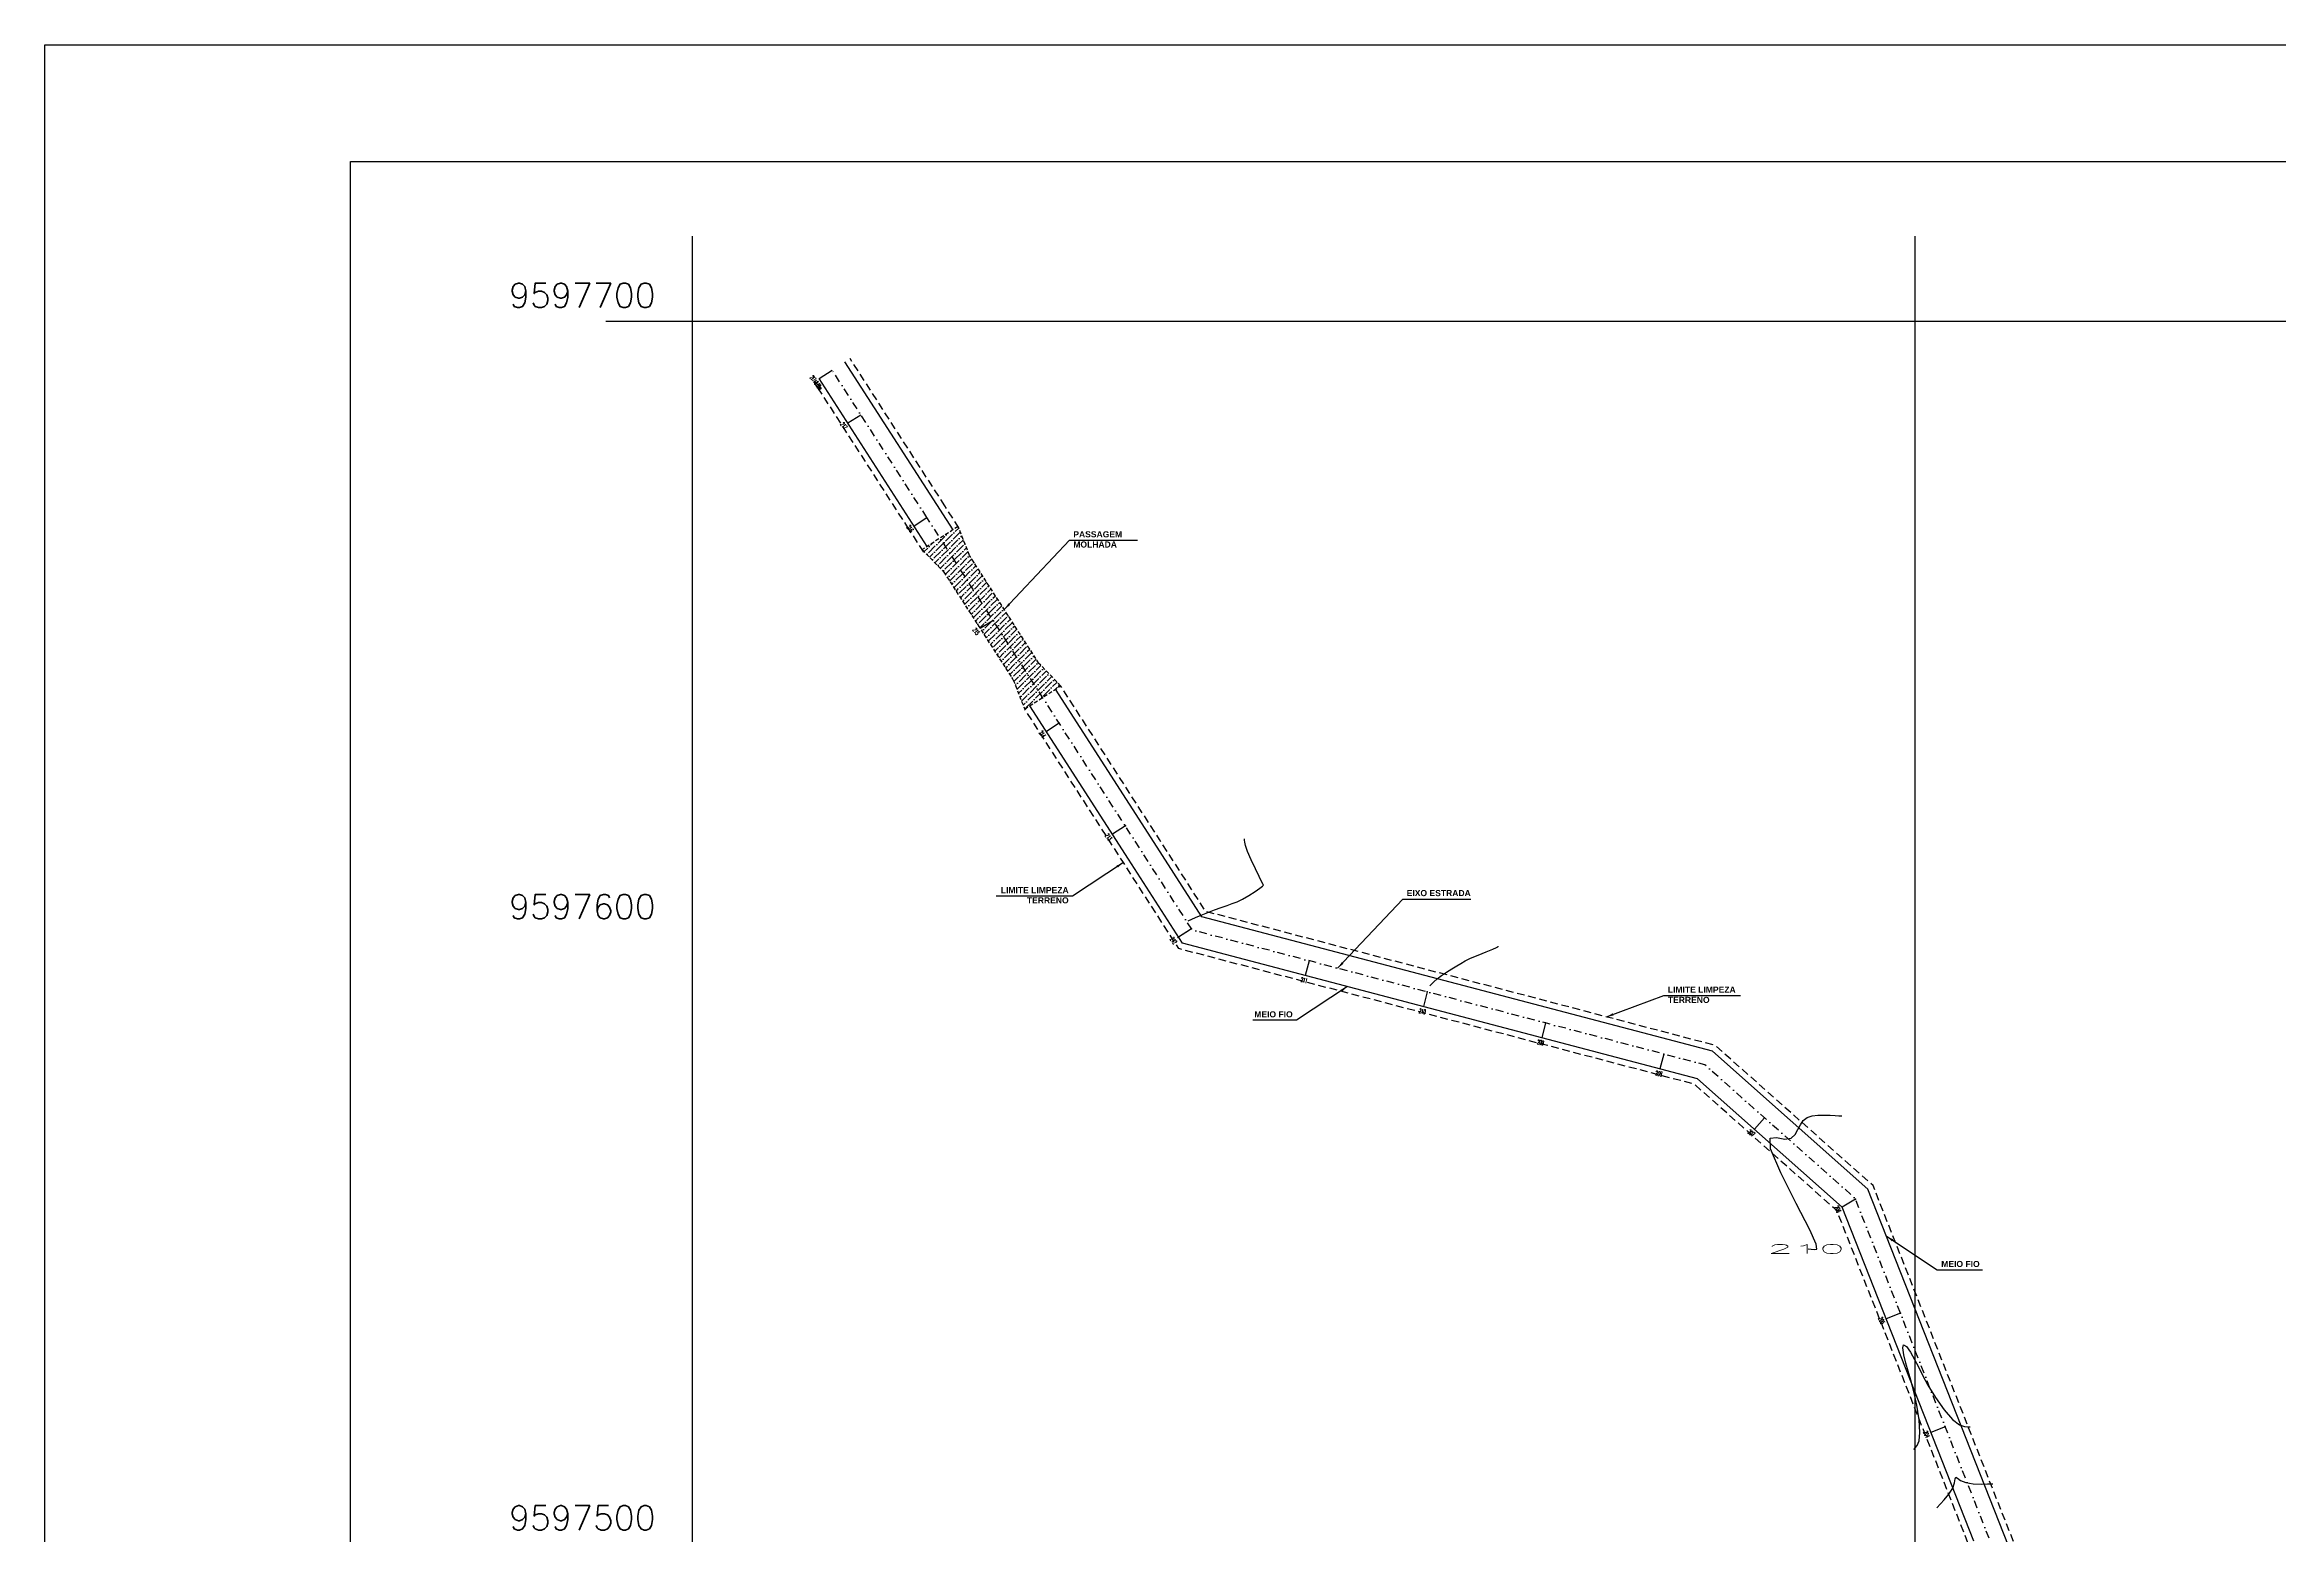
# Model space of a CAD drawing. Header units: millimetres. Extents: x 276147 to 291056, y 9594849 to 9609891.
# Drawn here: x 280613.2 to 280978.7, y 9597569.7 to 9597813.6 of the extents above; entities that cross this region are included whole.
import ezdxf
from ezdxf.enums import TextEntityAlignment as Align

# ---------------------------------------------------------------- set-up
doc = ezdxf.new("R2010")
doc.units = ezdxf.units.MM
doc.header["$LTSCALE"] = 10
for name, pattern in [('CONTINUO', [0]), ('DASHDOTX2', [50.8, 25.4, -12.7, 0, -12.7]), ('HIDDEN', [0.375, 0.25, -0.125])]:
    doc.linetypes.add(name, pattern=pattern)
for name, color, linetype in [('2000-Top_malha_coord', 2, 'Continuous'), ('Curvas mestras', 30, 'Continuous'), ('Curvas simples', 9, 'Continuous'), ('Curvas texto', 2, 'Continuous'), ('LINHA02', 8, 'Continuous'), ('TG', 7, 'CONTINUO'), ('Top_malha_coord', 8, 'Continuous')]:
    doc.layers.add(name, color=color, linetype=linetype)
doc.styles.add('r80', font='romans.shx')
doc.styles.add('ROMAND', font='romand', dxfattribs={"height": 0.2})
doc.styles.add('SIMPLEX', font='simplex', dxfattribs={"height": 0.2})
doc.styles.add('T7', font='arial.ttf')
doc.dimstyles.new('cadnorma_dim1', dxfattribs={"dimscale": 0, "dimtxt": 2, "dimasz": 1.199999999999999, "dimexe": 1, "dimexo": 2.5, "dimgap": 0.6, "dimtad": 1, "dimzin": 4, "dimdsep": 46, "dimtxsty": 'r80', "dimblk": 'ARCHTICK', "dimblk1": 'ARCHTICK', "dimblk2": 'ARCHTICK', "dimcen": -1, "dimdle": 1, "dimclrd": 1, "dimclre": 1, "dimclrt": 2, "dimaunit": 1, "dimazin": 0, "dimtfac": 1, "dimtix": 1, "dimtmove": 2, "dimatfit": 0, "dimfxl": 1, "dimarcsym": 0})

# ---------------------------------------------------------------- blocks, each defined once
blk = doc.blocks.new('_ArchTick')
at = {"color": 0, "linetype": 'ByBlock', "const_width": 0.15}
blk.add_lwpolyline([(-0.5, -0.5), (0.5, 0.5)], dxfattribs=at)

msp = doc.modelspace()

# ---------------------------------------------------------------- hatches: boundary and pattern name
at = {"layer": 'Top_malha_coord'}
h = msp.add_hatch(dxfattribs=at)
h.set_pattern_fill('ANSI36', scale=0.2)
h.set_pattern_definition([(45, (-3689.414141944726, -774.3239968568087), (0.3367596045400935, 1.234785216647009), [1.5875, -0.3175, 0, -0.3175])])
h.paths.add_polyline_path([(280760.2476664063, 9597727.300398884), (280771.6075841411, 9597709.638228284), (280773.471270712, 9597704.892001115), (280779.3586608978, 9597708.67864036), (280775.8128628475, 9597712.3429706), (280764.4529451728, 9597730.005141066), (280762.5892585556, 9597734.751368355), (280756.701868371, 9597730.964729112)])

# ---------------------------------------------------------------- linework, layer by layer
at = {"color": 5}
for p, q in [((280663.1639403553, 9594867.255592108), (280663.1639403553, 9597794.479477957)), ((280663.1639403553, 9597794.479477957), (282926.0682835387, 9597794.479477957))]:
    msp.add_line(p, q, dxfattribs=at)
at = {"color": 8, "linetype": 'HIDDEN', "ltscale": 0.5, "elevation": 160.1796621240507, "flags": 128}
for points in [[(280760.4254647909, 9597738.115591178), (280744.9110628789, 9597762.23706985)], [(280754.538074599, 9597734.32895194), (280739.023672687, 9597758.450430607)], [(280762.7226349626, 9597734.543997403), (280760.4254647914, 9597738.115591178)], [(280756.9545113036, 9597730.57192497), (280754.5380745995, 9597734.32895194)], [(281705.3257447103, 9596186.097807938), (281671.0420966857, 9596148.442213606), (281618.3708522619, 9596117.96751722), (281612.1522653525, 9596096.604426004), (281614.0101236665, 9596087.174232556), (281610.8053393826, 9596082.23393807), (281604.9222878393, 9596084.156284798), (281599.9496397175, 9596090.860116001), (281593.3803922225, 9596109.605399935), (281582.0417510347, 9596127.327627068), (281572.6046193693, 9596134.304534238), (281559.9765863478, 9596134.674678959), (281544.3286989689, 9596118.564739116), (281540.658778394, 9596097.818736246), (281537.5093358072, 9596080.228775298), (281520.4284557049, 9596075.011032958), (281502.0332003358, 9596069.391784875), (281494.509547525, 9596070.404022079), (281490.7256996009, 9596076.43605404), (281493.2584685785, 9596098.132715838), (281480.0995632795, 9596101.385524807), (281449.2964902226, 9596100.548274204), (281430.0223790895, 9596096.12669182), (281411.9683109509, 9596097.93913607), (281407.5724122446, 9596102.453821631), (281411.4039140878, 9596110.665556196), (281403.1008950184, 9596132.470582576), (281380.8081796909, 9596137.376344452), (281359.9408718039, 9596130.859888002), (281347.0544783977, 9596114.790196389), (281314.7314768742, 9596091.261051774), (281302.0196165714, 9596075.766356803), (281286.4640279276, 9596063.849675173), (281278.3709921193, 9596057.649837077), (281271.9708323478, 9596051.505744739), (281253.7808607005, 9596050.73446907), (281235.6029599643, 9596054.86117104), (281221.8458024181, 9596066.889702521), (281218.7834329222, 9596074.38328282), (281220.4968017068, 9596082.605134564), (281229.7359844254, 9596099.331536198), (281236.8484486804, 9596107.608992774), (281236.979980318, 9596119.127903767), (281235.6370826386, 9596129.28381643), (281234.0505352953, 9596141.282374846), (281212.8134960154, 9596149.146566434), (281092.4168111571, 9596154.564297132), (281072.9977757005, 9596155.438134354), (281065.8047075431, 9596158.14915656), (281063.8059635049, 9596165.040728634), (281066.3762022938, 9596173.094204625), (281071.6566353667, 9596181.153613526), (281081.5611500744, 9596198.655863922), (281101.2580152763, 9596233.462159524), (281110.9768763188, 9596250.636341654), (281122.9105798664, 9596265.854385952), (281139.2392582729, 9596279.071111804), (281144.5124366145, 9596320.34150084), (281144.6678345738, 9596400.540929634), (281142.6738615293, 9596440.915119793), (281132.673374487, 9596479.71147487), (281130.7173237967, 9596498.969147392), (281132.9373055062, 9596519.560689582), (281123.2639871383, 9596537.496452231), (281115.0194181657, 9596617.069980796), (281104.5392557544, 9596635.017106473), (281094.1622148029, 9596652.131000444), (281062.9990502925, 9596703.525525687), (281028.0758804538, 9596751.42602632), (281004.8557222936, 9596889.161327347), (280985.2271627478, 9596924.87591348), (280973.6552831217, 9596941.402191738), (280950.7410745324, 9596974.150890775), (280928.3153482458, 9597006.224941807), (280925.6195852169, 9597024.964569218), (280925.2975179172, 9597044.877213322), (280917.2359068681, 9597124.57081029), (280911.1712139401, 9597184.52373918), (280889.6831715604, 9597262.502901934), (280877.7477164246, 9597278.852490822), (280862.055065255, 9597314.685484517), (280856.3541850812, 9597353.476188295), (280854.639876525, 9597373.434056284), (280854.116042565, 9597382.033457942), (280871.520011573, 9597404.084292108), (280905.668337576, 9597426.436078487), (280910.5490067642, 9597446.52226166), (280951.9025449565, 9597502.510226574), (280957.1189760176, 9597513.160656158), (280912.2559968092, 9597626.929295046), (280886.4466186127, 9597649.84623889), (280803.0956212914, 9597671.772893883), (280795.5081167346, 9597683.569792682), (280779.3586608997, 9597708.67864036)], [(281710.5178374354, 9596181.402838333), (281675.4873313782, 9596142.926929222), (281624.307053171, 9596113.31488082), (281619.3497790786, 9596096.28485452), (281621.4263888606, 9596085.744313402), (281613.7482014651, 9596073.908101201), (281600.6285639192, 9596078.195075762), (281593.6947889923, 9596087.542782567), (281587.0441809219, 9596106.520228112), (281576.8415557245, 9596122.466869175), (281570.2070225818, 9596127.371804645), (281562.8511565771, 9596127.587415023), (281550.8473176515, 9596115.229125477), (281547.550488274, 9596096.592201235), (281543.6457749243, 9596074.783975355), (281522.4734780471, 9596068.316416942), (281502.6155564374, 9596062.250364274), (281490.3236323596, 9596063.904127834), (281483.4874242715, 9596074.802088458), (281485.5904618715, 9596092.817507926), (281479.3410703855, 9596094.362323103), (281450.1828653127, 9596093.569781242), (281430.4670404004, 9596089.0468674), (281408.7319094135, 9596091.228852794), (281399.1852311144, 9596101.033503352), (281403.8083725086, 9596110.941892164), (281397.904403359, 9596126.446638325), (281381.1197991235, 9596130.14027862), (281364.0658912837, 9596124.81467321), (281351.9303354857, 9596109.681297015), (281319.5752295485, 9596086.128782371), (281306.9185099731, 9596070.701299338), (281290.7209629054, 9596058.29283213), (281282.937430859, 9596052.330095816), (281274.9102619792, 9596044.624090252), (281253.1431036982, 9596043.701137766), (281232.327572161, 9596048.426628146), (281215.9921594214, 9596062.709449701), (281211.4940514419, 9596073.71626432), (281213.8592733805, 9596085.066129155), (281223.9570691917, 9596103.346943974), (281229.8780090109, 9596110.237709327), (281229.9747168267, 9596118.706916755), (281228.6974866962, 9596128.366206406), (281227.6639062291, 9596136.182850303), (281211.4073002868, 9596142.202760234), (281092.1021365739, 9596147.57137357), (281071.5708639357, 9596148.495260356), (281060.0576341382, 9596152.834524348), (281056.4892279477, 9596165.13821506), (281059.9978339799, 9596176.131930728), (281065.6766406024, 9596184.799368419), (281075.468991096, 9596202.103413628), (281095.1658562979, 9596236.909709232), (281105.1438604567, 9596254.541822702), (281117.8909552532, 9596270.797116162), (281132.6517374361, 9596282.744758626), (281137.513299567, 9596320.793644417), (281137.6674998371, 9596400.374957068), (281135.7175383865, 9596439.857995542), (281125.76273324, 9596478.477130141), (281123.6791015143, 9596498.990861015), (281125.744705554, 9596518.150466044), (281116.4442590884, 9596535.394869061), (281108.2124486681, 9596614.84525679), (281098.5236189183, 9596631.437236797), (281088.1766027751, 9596648.501613624), (281057.1675960032, 9596699.64190077), (281021.4475676514, 9596748.635369822), (280998.1501936199, 9596886.828693196), (280979.2754088979, 9596921.171769831), (280967.9212277801, 9596937.38714387), (280945.0056382589, 9596970.137815801), (280921.6238898133, 9597003.579202123), (280918.6276817167, 9597024.407376846), (280918.3032270725, 9597044.46762471), (280910.2714493166, 9597123.86630265), (280904.2661006415, 9597183.232579943), (280883.2747300601, 9597259.409342542), (280871.6426774854, 9597275.343320373), (280855.2660766902, 9597312.738061812), (280849.3979144628, 9597352.667008877), (280847.6581155221, 9597372.921634253), (280846.9665996198, 9597384.273748573), (280866.7319753881, 9597409.316485843), (280899.5195873695, 9597430.777616875), (280904.0800883559, 9597449.546161648), (280945.8950794268, 9597506.15888102), (280949.4739875075, 9597513.465966662), (280906.3575799417, 9597622.805450775), (280883.0489782383, 9597643.501877958), (280798.6812780778, 9597665.69599096), (280789.6207265427, 9597679.783153443), (280773.4712707121, 9597704.892001115)]]:
    msp.add_lwpolyline(points, dxfattribs=at)
at = {"linetype": 'Continuous'}
for p in [(280768.3007388635, 9597719.401156861, 160.1796621240507), (280768.3007388635, 9597719.401156861, 160.1796621240507), (280779.119708032, 9597702.580042167, 160.1796621240507), (280779.119708032, 9597702.580042167, 160.1796621240507), (280789.9386772005, 9597685.758927472, 160.1796621240507), (280789.9386772005, 9597685.758927472, 160.1796621240507), (280800.7576463689, 9597668.937812774, 160.1796621240507), (280800.7576463689, 9597668.937812774, 160.1796621240507), (280819.9965391416, 9597663.707790088, 160.1796621240507), (280819.9965391416, 9597663.707790088, 160.1796621240507), (280839.3384761544, 9597658.619620861, 160.1796621240507), (280839.3384761544, 9597658.619620861, 160.1796621240507), (280858.6804131669, 9597653.531451633, 160.1796621240507), (280858.6804131669, 9597653.531451633, 160.1796621240507), (280878.0223501796, 9597648.443282407, 160.1796621240507), (280878.0223501796, 9597648.443282407, 160.1796621240507), (280894.5029410365, 9597638.012166081, 160.1796621240507), (280894.5029410365, 9597638.012166081, 160.1796621240507), (280909.3810881813, 9597624.678955022, 160.1796621240507), (280909.3810881813, 9597624.678955022, 160.1796621240507), (280916.7179530115, 9597606.073299753, 160.1796621240507), (280916.7179530115, 9597606.073299753, 160.1796621240507), (280924.0548178422, 9597587.46764449, 160.1796621240507), (280924.0548178422, 9597587.46764449, 160.1796621240507)]:
    msp.add_point(p, dxfattribs=at)
at = {"layer": 'Curvas mestras', "linetype": 'CONTINUO'}
msp.add_polyline3d([(280901.6239673764, 9597616.55363652, -307.3750917724359), (280902.1234339984, 9597616.53803807, -307.3645545454606), (280902.6526153533, 9597616.491500238, -307.3524069890523), (280903.0650468186, 9597616.534694554, -307.3455434416795), (280902.9679867522, 9597617.334892228, -307.3737133559447), (280901.9071222638, 9597619.69601689, -307.4723800850011), (280899.6907064634, 9597624.005972408, -307.6581038456319), (280897.1772455134, 9597628.988604547, -307.8718332165994), (280895.4878105827, 9597632.951742288, -308.0356137586318), (280895.419940448, 9597634.674167449, -308.0934180764856), (280896.4770353067, 9597634.818473153, -308.076927132232), (280897.8389639572, 9597634.518202348, -308.0397488138664), (280898.8488694184, 9597634.677550266, -308.0246980461783), (280899.5029915475, 9597635.28330028, -308.031417214745), (280899.9608454142, 9597636.092884045, -308.0487555911209), (280900.3706298395, 9597636.892176032, -308.0667216434052), (280900.8352756355, 9597637.580816979, -308.0799605223259), (280901.4463963705, 9597638.086892435, -308.084276660546), (280902.2647341801, 9597638.363467459, -308.0769127409699), (280903.2275435046, 9597638.46354112, -308.0608650111502), (280904.2412053597, 9597638.465094998, -308.0405681071829), (280905.2126052201, 9597638.435227623, -308.0200899139421), (280906.0506343943, 9597638.397503424, -308.002031488661), (280906.6646906504, 9597638.364603776, -307.9886270968968), (280906.9967450296, 9597638.346125012, -307.9813560482838), (280907.1190816407, 9597638.339316202, -307.97867719756), (280907.1365578732, 9597638.338344375, -307.978294541212)], dxfattribs=at)
at = {"layer": 'Curvas simples', "linetype": 'CONTINUO'}
for points in [[(280800.2001402656, 9597670.243593004, -313.171866374931), (280801.4189755808, 9597670.771122435, -313.1646865281188), (280802.3525134412, 9597671.166237697, -313.1588945603256), (280803.4222780453, 9597671.603274796, -313.1517417651744), (280804.5274662989, 9597672.032498581, -313.1436218571293), (280805.5984318714, 9597672.428128777, -313.1350880969807), (280806.5733148827, 9597672.770377837, -313.1267338184084), (280807.4202338167, 9597673.058435732, -313.1191724539061), (280808.2272056463, 9597673.367414545, -313.1130985255844), (280809.1122257117, 9597673.79140586, -313.1092267192694), (280810.139201573, 9597674.382747417, -313.1079892296369), (280811.1557116484, 9597675.026759421, -313.1086877766905), (280811.955245573, 9597675.567007216, -313.1103415764196), (280812.3875245996, 9597675.8897789, -313.1122410510692), (280812.5271824341, 9597676.052243605, -313.1147614026236), (280812.5050814053, 9597676.15429422, -313.1185491325127), (280812.4168868841, 9597676.309513442, -313.1254058702874), (280812.2174764111, 9597676.686245136, -313.1417538233477), (280811.8265315777, 9597677.466525983, -313.1751704052699), (280811.2090262453, 9597678.74184194, -313.2293566073899), (280810.5111153683, 9597680.241481135, -313.292507654955), (280809.9242451781, 9597681.604182977, -313.348942436653), (280809.5914055727, 9597682.548673557, -313.3865736053816), (280809.4617581618, 9597683.113642568, -313.4076894877039), (280809.4360072167, 9597683.417763406, -313.4181720966267), (280809.4311509846, 9597683.567832418, -313.4231871702618), (280809.4293615835, 9597683.6231209, -313.4250348307801), (280809.4291060971, 9597683.63101911, -313.4252987747572)], [(280839.7632733666, 9597659.629064523, -311.0291284664094), (280840.4109252047, 9597660.2606596, -311.0368244304232), (280840.952580691, 9597660.74271654, -311.0417479252468), (280841.6535817398, 9597661.292124912, -311.0456798143246), (280842.4847814735, 9597661.855107391, -311.0474429577265), (280843.3530846279, 9597662.394494155, -311.0476880978354), (280844.1494078505, 9597662.877270037, -311.0475230582201), (280844.8162450116, 9597663.2873362, -311.0475746524429), (280845.5023869335, 9597663.676279219, -311.0465465495039), (280846.4082006657, 9597664.112602035, -311.0426614290595), (280847.6455761864, 9597664.635816637, -311.0349680218756), (280848.9725011879, 9597665.169467282, -311.0258190132122), (280850.0584872774, 9597665.608100284, -311.0183928907759), (280850.6599054261, 9597665.87395732, -311.0150321090154), (280850.8805699811, 9597666.00002742, -311.0147337558124), (280850.9111566431, 9597666.046990976, -311.0156587144852), (280850.9105272341, 9597666.066440647, -311.016308692659), (280850.9102960305, 9597666.073606208, -311.0165481409899), (280850.9102624295, 9597666.074629717, -311.0165823548126)], [(280918.9073374086, 9597583.750241986, -304.9524844757657), (280919.4702363916, 9597584.409297727, -304.9627815879326), (280919.7799385168, 9597585.184923433, -304.9819811328457), (280919.9209738773, 9597586.550690228, -305.0239046789616), (280919.7721326411, 9597588.601961756, -305.0941102996262), (280919.4024201202, 9597590.992274145, -305.1798595828845), (280918.9283949112, 9597593.264705664, -305.2638399725806), (280918.4501088109, 9597595.076511325, -305.3328117060269), (280918.0015724126, 9597596.541655153, -305.3898265409775), (280917.6002865207, 9597597.888281923, -305.4420092192854), (280917.2782738783, 9597599.248216458, -305.4930366800077), (280917.1256350378, 9597600.368022788, -305.5327954728532), (280917.2469925022, 9597600.897949992, -305.5477245081242), (280917.7008757378, 9597600.601074299, -305.5288851664777), (280918.3614410545, 9597599.691778567, -305.4858286644126), (280919.0567537282, 9597598.497275786, -305.4327287465825), (280919.6741927842, 9597597.262904074, -305.3798855713944), (280920.338397263, 9597595.906515986, -305.3221053083221), (280921.2333219548, 9597594.26409019, -305.2503205328508), (280922.4731060799, 9597592.271052487, -305.1601240388377), (280923.8926355824, 9597590.260618217, -305.0657493458388), (280925.2569818344, 9597588.665448865, -304.9860901389878), (280926.3712412907, 9597587.798461622, -304.9353127723703), (280927.2006167056, 9597587.493583621, -304.9086737316942), (280927.7503389175, 9597587.464998709, -304.8967021434478), (280928.0400094729, 9597587.47505288, -304.8912168820647), (280928.1467307844, 9597587.47875768, -304.8891960053265), (280928.1619759711, 9597587.479286794, -304.8889073183785)], [(280922.660347876, 9597574.214081407, -303.5639208380276), (280923.8768081757, 9597575.516564986, -303.5821830356986), (280924.6590784061, 9597576.459732603, -303.5973866057142), (280925.2923110704, 9597577.444661207, -303.6169503535169), (280925.5973853188, 9597578.311491974, -303.6392314831869), (280925.6961215952, 9597578.937795697, -303.6577727561493), (280925.7855711709, 9597579.210501846, -303.6649134544682), (280926.0425573251, 9597579.074276026, -303.6552908564594), (280926.5629733409, 9597578.704713421, -303.6327340957619), (280927.4224825056, 9597578.335143363, -303.6033702773534), (280928.6300507315, 9597578.145969454, -303.5729310447608), (280929.9278543977, 9597578.105878394, -303.5455657399402), (280930.99137451, 9597578.13063215, -303.5250282360616), (280931.5812223729, 9597578.151105655, -303.513858771094), (280931.7985355329, 9597578.158648683, -303.5097436943001), (280931.8295798412, 9597578.159725973, -303.5091558255049)]]:
    msp.add_polyline3d(points, dxfattribs=at)
at = {"layer": 'LINHA02'}
for p, q in [((280613.1639403552, 9594848.79957542), (280613.1639403552, 9597813.575540084)), ((280613.1639403552, 9597813.575540084), (282945.8676242513, 9597813.575540084))]:
    msp.add_line(p, q, dxfattribs=at)
at = {"layer": 'TG', "color": 3, "linetype": 'Continuous'}
for p, q in [((280739.8647284246, 9597758.991379073, 160.1796621240507), (280741.9673677791, 9597760.34375023, 160.1796621240507)), ((280744.5601610829, 9597751.691015234, 160.1796621240507), (280746.6628004372, 9597753.04338639, 160.1796621240507)), ((280755.3791303412, 9597734.8699004, 160.1796621240507), (280757.481769696, 9597736.22227156, 160.1796621240507)), ((280768.3007388635, 9597719.401156861, 160.1796621240507), (280766.1980995092, 9597718.048785703, 160.1796621240507)), ((280779.119708032, 9597702.580042167, 160.1796621240507), (280777.0170686777, 9597701.227671007, 160.1796621240507)), ((280789.9386772005, 9597685.758927472, 160.1796621240507), (280787.8360378452, 9597684.406556314, 160.1796621240507)), ((280789.9386772, 9597685.758927472, 160.1796621240507), (280787.8360378466, 9597684.406556316, 160.1796621240507)), ((280800.5712053321, 9597668.817898022, 160.1796621240507), (280798.4685659796, 9597667.465526862, 160.1796621240507)), ((280800.7576463689, 9597668.937812774, 160.1796621240507), (280798.6550070149, 9597667.585441617, 160.1796621240507)), ((280819.9965391416, 9597663.707790088, 160.1796621240507), (280819.3605179832, 9597661.290047944, 160.1796621240507)), ((280839.3384761544, 9597658.619620861, 160.1796621240507), (280838.7024549957, 9597656.201878717, 160.1796621240507)), ((280858.6804131669, 9597653.531451633, 160.1796621240507), (280858.044392008, 9597651.113709483, 160.1796621240507)), ((280878.0223501796, 9597648.443282407, 160.1796621240507), (280877.386329021, 9597646.02554026, 160.1796621240507)), ((280878.0223501796, 9597648.443282407, 160.1796621240507), (280877.3863290212, 9597646.02554026, 160.1796621240507)), ((280894.5029410365, 9597638.012166081, 160.1796621240507), (280892.8430321206, 9597636.142753767, 160.1796621240507)), ((280894.5029410365, 9597638.012166081, 160.1796621240507), (280892.8430321222, 9597636.142753767, 160.1796621240507)), ((280909.3810881813, 9597624.678955022, 160.1796621240507), (280907.2002109232, 9597623.394571386, 160.1796621240507)), ((280916.7179530115, 9597606.073299753, 160.1796621240507), (280914.3922460846, 9597605.156191645, 160.1796621240507)), ((280924.0548178422, 9597587.46764449, 160.1796621240507), (280921.7291109144, 9597586.550536377, 160.1796621240507))]:
    msp.add_line(p, q, dxfattribs=at)
at = {"layer": 'TG', "color": 1, "linetype": 'DASHDOTX2', "ltscale": 0.005, "elevation": 160.1796621240507, "flags": 128}
for points in [[(280757.4817696951, 9597736.22227156), (280741.9673677831, 9597760.34375023)], [(281790.7268869359, 9596216.427577747), (281789.4419953647, 9596215.538653059), (281713.6258222786, 9596190.015370687), (281673.2647140323, 9596145.684571415), (281621.3389527166, 9596115.64119902), (281615.7510222154, 9596096.444640262), (281617.7182562636, 9596086.45927298), (281612.276770424, 9596078.071019635), (281602.7754258794, 9596081.175680282), (281596.8222143546, 9596089.201449282), (281590.2122865723, 9596108.062814023), (281579.4416533798, 9596124.897248125), (281571.4058209757, 9596130.83816944), (281561.4138714623, 9596131.13104699), (281547.5880083105, 9596116.896932298), (281544.1046333342, 9596097.205468744), (281540.5775553655, 9596077.506375324), (281521.4509668761, 9596071.66372495), (281502.3243783867, 9596065.821074575), (281492.4165899422, 9596067.154074958), (281487.1065619363, 9596075.61907125), (281489.424465225, 9596095.475111881), (281479.7203168323, 9596097.873923955), (281449.7396777679, 9596097.059027724), (281430.2447097449, 9596092.586779607), (281410.3501101822, 9596094.58399443), (281403.3788216795, 9596101.743662491), (281407.606143298, 9596110.803724177), (281400.5026491884, 9596129.458610447), (281380.9639894072, 9596133.758311536), (281362.0033815439, 9596127.837280607), (281349.4924069416, 9596112.235746702), (281317.1533532111, 9596088.69491707), (281304.4690632719, 9596073.23382807), (281288.5924954164, 9596061.071253652), (281280.6542114894, 9596054.989966448), (281273.4405471637, 9596048.064917497), (281253.4619821996, 9596047.21780342), (281233.9652660625, 9596051.643899594), (281218.9189809201, 9596064.799576113), (281215.1387421818, 9596074.049773568), (281217.1780375437, 9596083.83563186), (281226.8465268085, 9596101.339240085), (281233.3632288458, 9596108.923351051), (281233.4773485725, 9596118.917410262), (281232.1672846674, 9596128.82501142), (281230.8572207621, 9596138.732612574), (281212.1103981511, 9596145.674663335), (281092.2594738657, 9596151.067835353), (281072.2843198184, 9596151.966697356), (281062.9311708404, 9596155.491840454), (281060.1475957258, 9596165.089471845), (281063.1870181368, 9596174.613067677), (281068.6666379847, 9596182.976490973), (281078.515070585, 9596200.379638772), (281098.2119357871, 9596235.18593438), (281108.0603683878, 9596252.589082178), (281120.4007675595, 9596268.325751055), (281135.9454978545, 9596280.907935213), (281141.0128680904, 9596320.567572625), (281141.1676672056, 9596400.45794335), (281139.1956999575, 9596440.386557667), (281129.2180538635, 9596479.094302505), (281127.1982126556, 9596498.980004204), (281129.3410055299, 9596518.855577812), (281119.8541231133, 9596536.445660645), (281111.6159334168, 9596615.957618793), (281101.5314373364, 9596633.227171635), (281091.1694087888, 9596650.31630703), (281060.0833231477, 9596701.58371323), (281024.7617240526, 9596750.030698072), (281001.5029579565, 9596887.99501027), (280982.2512858229, 9596923.023841655), (280970.7882554504, 9596939.3946678), (280947.8733563958, 9596972.144353287), (280924.9696190296, 9597004.902071966), (280922.1236334663, 9597024.68597303), (280921.8003724947, 9597044.672419015), (280913.7536780926, 9597124.218556473), (280907.7186572907, 9597183.87815956), (280886.4789508103, 9597260.956122238), (280874.6951969551, 9597277.097905597), (280858.6605709725, 9597313.711773163), (280852.876049772, 9597353.071598586), (280851.1489960236, 9597373.17784527), (280850.5413210922, 9597383.153603258), (280869.1259934803, 9597406.700388975), (280902.5939624727, 9597428.606847681), (280907.3145475598, 9597448.034211652), (280948.8988121914, 9597504.334553793), (280953.2964817624, 9597513.313311411), (280909.3067883757, 9597624.867372911), (280884.7477984255, 9597646.674058424), (280800.8884496848, 9597668.734442422), (280792.5644216387, 9597681.676473062), (280757.4817696955, 9597736.22227156)]]:
    msp.add_lwpolyline(points, dxfattribs=at)
at = {"layer": 'TG', "color": 4, "linetype": 'CONTINUO', "elevation": 160.1796621240507}
for points in [[(280761.7482028098, 9597734.210419888), (280744.0700071372, 9597761.696121387)], [(280757.5429241054, 9597731.505677572), (280739.8647284287, 9597758.991379071)], [(280928.7553966078, 9597568.732482968), (280907.2002109235, 9597623.394571386), (280883.5343554347, 9597644.408215232), (280799.3118985374, 9597666.564119948), (280790.4617822847, 9597680.324101906), (280774.312326454, 9597705.432949578)], [(280934.4194248964, 9597567.99879648), (280911.4133658286, 9597626.340174437), (280885.9612414169, 9597648.939901616), (280802.4650008327, 9597670.904764894), (280794.6670609931, 9597683.028844219), (280778.5176051584, 9597708.137691896)]]:
    msp.add_lwpolyline(points, dxfattribs=at)
at = {"layer": 'TG', "color": 5, "linetype": 'HIDDEN', "ltscale": 0.25, "elevation": 160.1796621240507}
for points in [[(280760.2476664063, 9597727.300398884), (280771.6075841411, 9597709.638228284), (280773.471270712, 9597704.892001115), (280779.3586608978, 9597708.67864036), (280775.8128628475, 9597712.3429706), (280764.4529451728, 9597730.005141066), (280762.5892585556, 9597734.751368355), (280756.701868371, 9597730.964729112), (280760.2476664156, 9597727.300398875)], [(280775.8128628458, 9597712.342970602), (280764.4529451331, 9597730.005141167)]]:
    msp.add_lwpolyline(points, dxfattribs=at)
at = {"layer": 'Top_malha_coord'}
for p, q in [((280719.1202998299, 9594947.77740042), (280719.1202998299, 9597782.248645676)), ((280919.1202998299, 9594947.77740042), (280919.1202998299, 9597782.248645676)), ((280704.9449592536, 9597768.365639728), (282519.1202998299, 9597768.365639728))]:
    msp.add_line(p, q, dxfattribs=at)

# ---------------------------------------------------------------- texts
at = {"layer": '2000-Top_malha_coord', "style": 'r80'}
for s, p in [('9597700', (280689.1202998299, 9597769.365639728)), ('9597600', (280689.1202998299, 9597669.365639728)), ('9597500', (280689.1202998299, 9597569.365639728))]:
    msp.add_text(s, height=4, dxfattribs=at).set_placement(p, align=Align.BOTTOM_LEFT)
at = {"layer": 'Curvas texto', "extrusion": (-0.0200587750042602, 0.03274469824035457, 0.999262443146182), "style": 'SIMPLEX', "width": 3.563357642980543}
msp.add_text('210', height=1.5, rotation=148.5645534810495, dxfattribs=at).set_placement((-5252957.56691563, -8031469.405273864, 308329.3670167997), (-5252968.425335662, -8031462.768041892, 308329.3670167997), align=Align.FIT)
at = {"layer": 'TG', "color": 5, "extrusion": (-0.03606524391543514, 0.05015813493831418, 0.998089905610126), "style": 'ROMAND'}
for s, rotation, width, p, p2 in [('217+8.68m', 90.66449169060934, 0.3997380291774252, (-5830974.372024274, -7614018.364996441, 471440.6413573233), (-5830974.402323094, -7614015.752598591, 471440.6413573233)), ('217', 89.98057446622315, 0.5403508769566155, (-5830973.946711437, -7614009.260838225, 471440.0778428688), (-5830973.946338493, -7614008.160838288, 471440.0778428688)), ('216', 89.98057436923631, 0.5403508778719092, (-5830972.910774216, -7613989.325835999, 471438.8439383561), (-5830972.910401271, -7613988.225836061, 471438.8439383561)), ('215', 89.98057441776263, 0.5403508783292458, (-5830971.874837006, -7613969.390833938, 471437.6100338534), (-5830971.874464061, -7613968.290833999, 471437.6100338534)), ('214', 89.98057432069355, 0.5310344825267863, (-5830970.838899786, -7613949.455831872, 471436.3761293506), (-5830970.838526839, -7613948.355831936, 471436.3761293506)), ('213', 89.98057432071, 0.5403508774145727, (-5830969.80296257, -7613929.520829814, 471435.1422248483), (-5830969.802589624, -7613928.420829876, 471435.1422248483))]:
    msp.add_text(s, height=0.75, rotation=rotation, dxfattribs=dict(at, width=width)).set_placement(p, p2, align=Align.FIT)
at = {"layer": 'TG', "color": 5, "extrusion": (-0.03606524396607089, 0.05015813490190562, 0.998089905610126), "style": 'ROMAND', "width": 0.5403508765000545}
msp.add_text('212', height=0.75, rotation=89.98057417514752, dxfattribs=at).set_placement((-5830968.553349041, -7613909.591412642, 471433.9086660304), (-5830968.552976092, -7613908.491412707, 471433.9086660304), align=Align.FIT)
at = {"layer": 'TG', "color": 5, "extrusion": (-0.0604793442219282, 0.01260116032972709, 0.998089905610126), "style": 'ROMAND'}
for s, rotation, width, p, p2 in [('211', 89.98057441767628, 0.6039215672129924, (-9453161.025065053, -1679537.913431659, 104117.7723979954), (-9453161.024692109, -1679536.813431724, 104117.7723979954)), ('210', 89.9805744176804, 0.5403508760417869, (-9453159.989127835, -1679517.978429596, 104116.5384934928), (-9453159.98875489, -1679516.878429662, 104116.5384934928)), ('209', 89.98057432065656, 0.549999998712148, (-9453158.953190623, -1679498.043427533, 104115.30458899), (-9453158.952817677, -1679496.943427598, 104115.30458899)), ('208', 89.98057432065656, 0.5403508759277244, (-9453157.917253407, -1679478.108425469, 104114.0706844873), (-9453157.91688046, -1679477.008425535, 104114.0706844873))]:
    msp.add_text(s, height=0.75, rotation=rotation, dxfattribs=dict(at, width=width)).set_placement(p, p2, align=Align.FIT)
at = {"layer": 'TG', "color": 5, "extrusion": (-0.04825815238320529, 0.03857059822882331, 0.998089905610126), "style": 'ROMAND', "width": 0.5403508732963711}
msp.add_text('207', height=0.75, rotation=89.98057456311129, dxfattribs=at).set_placement((-7672587.942969615, -5761736.12782648, 356791.0724468275), (-7672587.942596673, -5761735.027826551, 356791.0724468275), align=Align.FIT)
at = {"layer": 'TG', "color": 5, "extrusion": (-0.0256093020427316, 0.05622013845637622, 0.998089905610126), "style": 'ROMAND'}
for s, rotation, width, p, p2 in [('206', 89.98057417509817, 0.5403508751275792, (-4234199.120490976, -8601234.578524392, 532545.7532194142), (-4234199.120118027, -8601233.47852446, 532545.7532194142)), ('205', 89.98057432062777, 0.540350875127114, (-4234198.105003154, -8601215.037039155, 532544.543672179), (-4234198.104630208, -8601213.937039223, 532544.543672179)), ('204', 89.98057427205212, 0.531034478930107, (-4234197.06906594, -8601195.10203709, 532543.3097676762), (-4234197.068692992, -8601194.002037162, 532543.3097676762))]:
    msp.add_text(s, height=0.75, rotation=rotation, dxfattribs=dict(at, width=width)).set_placement(p, p2, align=Align.FIT)
at = {"layer": 'Top_malha_coord', "color": 7, "char_height": 1, "style": 'T7'}
for s, insert, attachment_point in [('{\\fArial|b1|i0|c0|p34;PASSAGEM \\PMOLHADA}', (280781.4242827711, 9597733.975178309, 160.1796621240507), 1), ('{\\fArial|b1|i0|c0|p34;LIMITE LIMPEZA\\PTERRENO}', (280780.6663787606, 9597675.757447341, 160.1796621240507), 3), ('{\\fArial|b1|i0|c0|p34;EIXO ESTRADA}', (280835.9613621148, 9597675.279497128), 1), ('{\\fArial|b1|i0|c0|p34;LIMITE LIMPEZA\\PTERRENO}', (280878.6828992037, 9597659.474524643), 1), ('{\\fArial|b1|i0|c0|p34;MEIO FIO}', (280817.3167537543, 9597655.446415404, 160.1796621240507), 3), ('{\\fArial|b1|i0|c0|p34;MEIO FIO}', (280923.4072174574, 9597614.606549205, 160.1796621240507), 1)]:
    msp.add_mtext_dynamic_manual_height_columns(s, width=16.67673822349752, gutter_width=12.5, heights=[0], dxfattribs=dict(at, insert=insert, attachment_point=attachment_point))

# ---------------------------------------------------------------- leaders
at = {"linetype": 'CONTINUO'}
for points in [[(280770.1329039898, 9597721.174055886, 160.1796621240507), (280780.7826363944, 9597732.50326972, 160.1796621240507), (280791.9187804661, 9597732.50326972, 160.1796621240507)], [(280789.620726543, 9597679.783153443, 160.1796621240507), (280781.3080251373, 9597674.285538753, 160.1796621240507), (280768.8063642115, 9597674.285538753, 160.1796621240507)], [(280824.6699833335, 9597662.478374705), (280835.3197157381, 9597673.80758854), (280846.4558598098, 9597673.80758854)], [(280826.2711015368, 9597659.472121505, 160.1796621240507), (280817.958400131, 9597653.974506818, 160.1796621240507), (280810.7672734119, 9597653.974506818, 160.1796621240507)], [(280868.6370568362, 9597654.53129521), (280878.041252827, 9597658.002616055), (280890.5429137528, 9597658.002616055)], [(280914.4528696749, 9597618.632255306, 160.1796621240507), (280922.7655710807, 9597613.13464062, 160.1796621240507), (280930.1710958648, 9597613.13464062, 160.1796621240507)]]:
    msp.add_leader(points, dimstyle='cadnorma_dim1', override={"dimscale": 1, "dimgap": 0.6, "dimtad": 0, "dimzin": 1, "dimclrd": 256}, dxfattribs=at)

doc.saveas('drawing.dxf')
